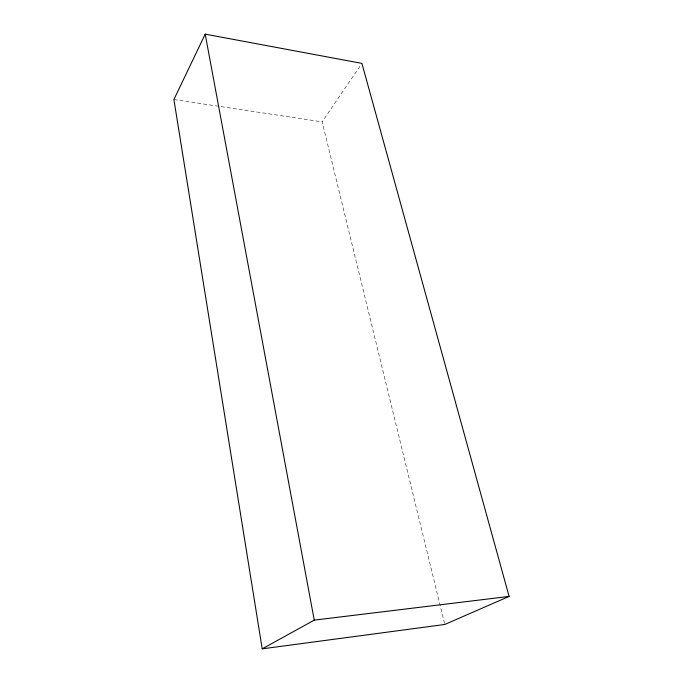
<?xml version="1.0" encoding="UTF-8"?>
<svg xmlns="http://www.w3.org/2000/svg" width="683" height="683" viewBox="0 0 683 683"><rect width="100%" height="100%" fill="white"/><g stroke="black" fill="none" stroke-linecap="round" stroke-linejoin="round"><path stroke-width="0.51" stroke-dasharray="3.42 2.56" d="M444.548 623.434L322.163 121.839L360.718 65.133M173.9 99.522L322.163 121.839"/><path stroke-width="1.02" d="M205.199 34.15L173.9 99.522L262.204 648.85L444.804 624.467L509.1 596.421L361.905 63.382L205.199 34.15L314.248 620.121L262.204 648.85M314.248 620.121L509.1 596.421"/></g></svg>
